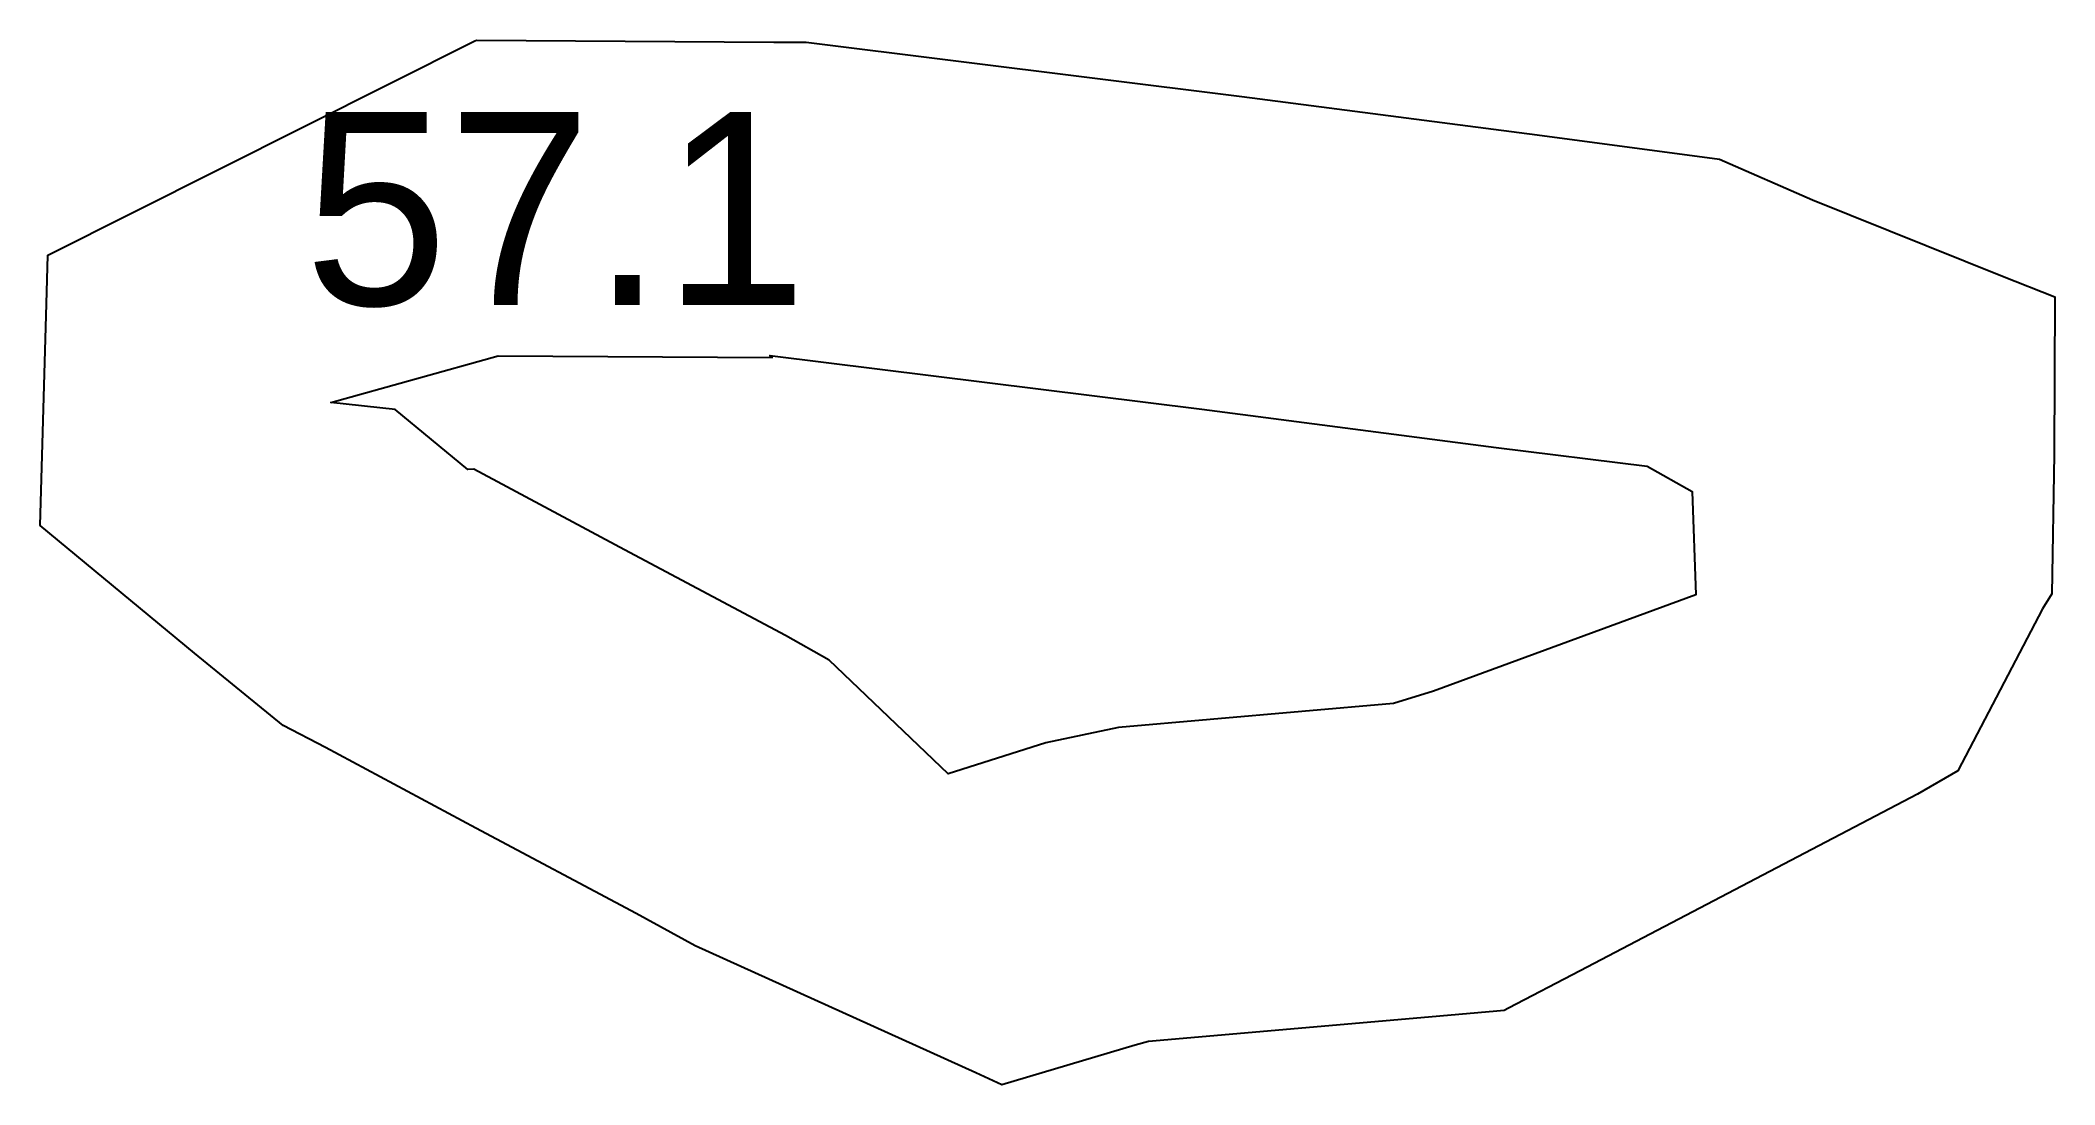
# Model space of a CAD drawing. Extents: x 79.8 to 131.9, y 2.4 to 29.4.
import ezdxf

# ---------------------------------------------------------------- set-up
doc = ezdxf.new("R2010")
doc.units = 0
doc.layers.get('0').update_dxf_attribs({"color": 255, "linetype": 'CONTINUOUS'})

msp = doc.modelspace()

# ---------------------------------------------------------------- linework, layer by layer
at = {"color": 1}
for points in [[(117.804, 4.33883), (117.693, 4.27765), (117.507, 4.26186), (115.535, 4.0917), (108.488, 3.47979), (108.142, 3.37989), (104.686, 2.35648), (104.012, 2.66714), (96.7442, 5.95493), (95.2189, 6.7949), (91.0685, 9.0074), (87.1741, 11.0951), (86.0791, 11.667), (83.7864, 13.5411), (79.7924, 16.8428), (79.9501, 22.5892), (79.9842, 23.8482), (91.0472, 29.4007), (91.0828, 29.4182), (98.7883, 29.3711), (99.6253, 29.3652), (110.897, 27.9638), (118.549, 26.9651), (123.27, 26.3341), (125.68, 25.2853), (130.598, 23.3092), (131.947, 22.7685), (131.929, 18.6827), (131.876, 15.075), (131.628, 14.6892), (129.436, 10.4854), (128.396, 9.8869), (119.659, 5.3113)], [(114.829, 12.2334), (107.705, 11.6145), (105.826, 11.2172), (103.296, 10.4097), (100.217, 13.3527), (99.0898, 13.9923), (94.921, 16.2147), (91.0183, 18.3068), (90.863, 18.2928), (88.9807, 19.8503), (87.3163, 20.0329), (91.6507, 21.2423), (98.7377, 21.199), (98.6818, 21.2475), (109.869, 19.8564), (117.482, 18.8628), (121.396, 18.3796), (122.562, 17.7312), (122.656, 15.0483), (115.867, 12.5506)]]:
    msp.add_lwpolyline(points, close=True, dxfattribs=at)

# ---------------------------------------------------------------- texts
msp.add_text('57.1', height=5).set_placement((86.6252, 22.5563))

doc.saveas('drawing.dxf')
